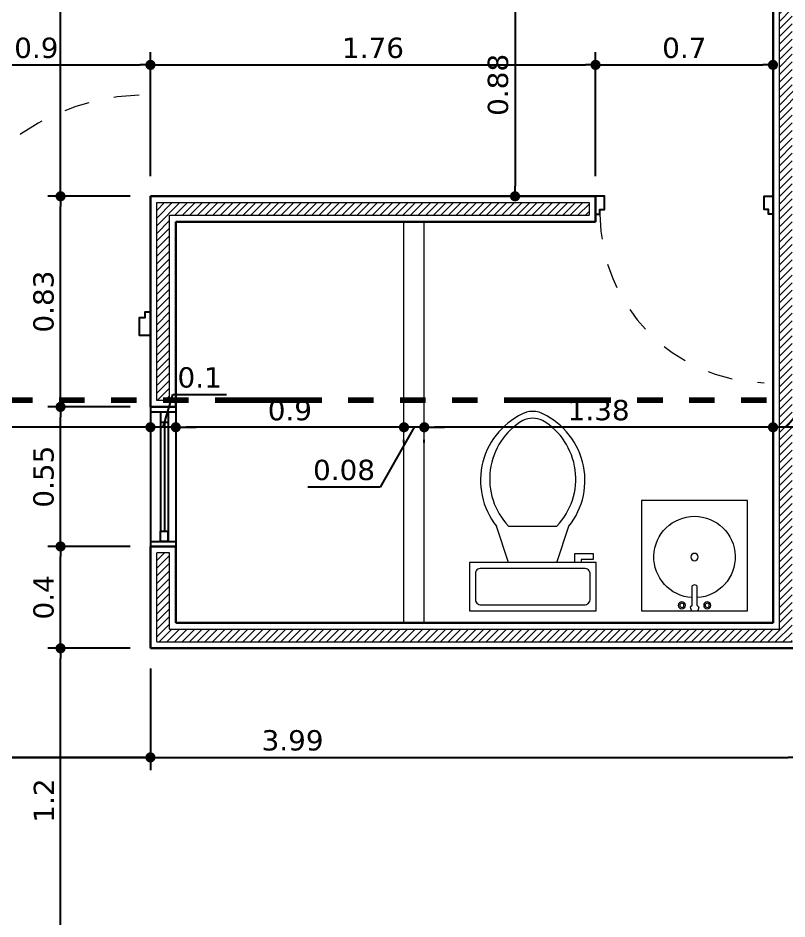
# Model space of a CAD drawing. Header units: millimetres. Extents: x -106 to 2534, y 21 to 2786.
# Drawn here: x 1264.134 to 1267.167, y 1397.669 to 1401.22 of the extents above; entities that cross this region are included whole.
import ezdxf

# ---------------------------------------------------------------- set-up
doc = ezdxf.new("R2010")
doc.units = ezdxf.units.MM
doc.linetypes.add('ACAD_ISO03W100', pattern=[30, 12, -18])
doc.linetypes.add('ACAD_ISO14W100', pattern=[24, 12, -3, 0, -3, 0, -3, 0, -3])
for name, color, linetype, lineweight in [('achurado', 142, 'Continuous', 9), ('asceso ban', 64, 'Continuous', 20), ('cotas 02', 132, 'Continuous', 13), ('L. corte', 106, 'ACAD_ISO14W100', 80), ('marco', 54, 'Continuous', 25), ('muros', 20, 'Continuous', 30), ('pollo', 91, 'Continuous', 20), ('punteada', 210, 'ACAD_ISO03W100', 13)]:
    doc.layers.add(name, color=color, linetype=linetype, lineweight=lineweight)
doc.styles.get("Standard").update_dxf_attribs({"font": 'verdana.ttf'})
doc.dimstyles.new('cota 1.50', dxfattribs={"dimtxt": 0.08, "dimasz": 0.04, "dimexe": 0.05, "dimexo": 0.08, "dimgap": 0.025, "dimtad": 1, "dimdsep": 46, "dimtxsty": 'Standard', "dimblk": 'DOT', "dimcen": 2.5, "dimadec": 0, "dimazin": 0, "dimtm": 1e-09, "dimtfac": 1, "dimtmove": 0, "dimatfit": 3, "dimfxl": 1, "dimarcsym": 0})

# ---------------------------------------------------------------- blocks, each defined once
blk = doc.blocks.new('lava mano 03')
at = {"layer": 'asceso ban'}
for p, q in [((1249.7236, 1380.6944), (1249.6479, 1380.6944)), ((1249.7236, 1380.6944), (1249.7302, 1380.7013)), ((1249.7302, 1380.7013), (1249.745, 1380.6967)), ((1249.7236, 1380.6744), (1249.6479, 1380.6744)), ((1249.7236, 1380.6744), (1249.7302, 1380.6675)), ((1249.7302, 1380.6675), (1249.745, 1380.6721))]:
    blk.add_line(p, q, dxfattribs=at)
blk.add_lwpolyline([(1249.3105, 1380.8937), (1249.745, 1380.8937), (1249.745, 1380.4751), (1249.3105, 1380.4751)], close=True, dxfattribs=at)
for centre, radius in [((1249.7236, 1380.7344), 0.014), ((1249.7236, 1380.7344), 0.00819), ((1249.5331, 1380.6844), 0.0145), ((1249.7236, 1380.6344), 0.014), ((1249.7236, 1380.6344), 0.00819)]:
    blk.add_circle(centre, radius, dxfattribs=at)
for centre, radius, start, end in [((1249.5331, 1380.6844), 0.1604, 3.5735, 356.4265), ((1249.6535, 1380.6844), 0.0115, 119.3552, 240.6448)]:
    blk.add_arc(centre, radius, start, end, dxfattribs=at)
blk = doc.blocks.new('sanit')
at = {"layer": 'asceso ban'}
for p, q in [((1242.1814, 1375.3255), (1242.0862, 1375.3255)), ((1242.2291, 1375.1945), (1242.3719, 1375.2422)), ((1242.3719, 1375.1945), (1242.3719, 1375.0041)), ((1242.2291, 1375.0041), (1242.3719, 1374.9564)), ((1242.2291, 1374.9326), (1242.2648, 1374.9326)), ((1242.2648, 1374.9326), (1242.2648, 1374.8612)), ((1242.241, 1374.9088), (1242.2291, 1374.9088)), ((1242.241, 1374.8612), (1242.241, 1374.9088)), ((1242.2648, 1374.8612), (1242.241, 1374.8612))]:
    blk.add_line(p, q, dxfattribs=at)
blk.add_lwpolyline([(1242.2291, 1375.3493), (1242.0386, 1375.3493), (1242.0386, 1374.8493), (1242.2291, 1374.8493)], close=True, dxfattribs=at)
for points in [[(1242.0624, 1375.3017), (1242.0624, 1374.8969)], [(1242.2052, 1374.8969), (1242.2052, 1375.3017)], [(1242.0862, 1374.8731), (1242.1814, 1374.8731)]]:
    blk.add_lwpolyline(points, dxfattribs=at)
for centre, radius, start, end in [((1242.0832, 1375.3047), 0.021, 81.8699, 188.1301), ((1242.1844, 1375.3047), 0.021, 351.8699, 98.1301), ((1242.5524, 1375.0155), 0.2897, 22.0284, 128.5307), ((1242.558, 1374.9993), 0.2697, 31.053, 133.6321), ((1242.7023, 1375.0993), 0.0952, 335.7318, 24.2682), ((1242.7291, 1375.0993), 0.0952, 344.8605, 15.1395), ((1242.5524, 1375.1831), 0.2897, 231.4691, 337.9714), ((1242.558, 1375.1993), 0.2697, 226.3677, 328.9468), ((1242.0832, 1374.8939), 0.021, 171.8699, 278.1301), ((1242.1844, 1374.8939), 0.021, 261.8699, 8.1301)]:
    blk.add_arc(centre, radius, start, end, dxfattribs=at)
blk = doc.blocks.new('_Dot')
at = {"color": 0, "linetype": 'ByBlock', "lineweight": -2}
blk.add_line((-0.5, 0), (-1, 0), dxfattribs=at)
at = {"color": 0, "linetype": 'ByBlock', "const_width": 0.5}
blk.add_lwpolyline([(-0.25, 0, 1), (0.25, 0, 1)], format="xyb", close=True, dxfattribs=at)
blk = doc.blocks.new('*D260')
at = {"layer": 'cotas 02', "color": 0, "lineweight": -2, "transparency": 16777216}
for p, q in [((1267.1619, 1399.607), (1267.3443, 1399.8195)), ((1267.3443, 1399.8195), (1267.5552, 1399.8195)), ((1267.1119, 1399.687), (1267.1119, 1399.657)), ((1267.2119, 1399.687), (1267.2119, 1399.657)), ((1267.0719, 1399.607), (1267.0319, 1399.607)), ((1267.2119, 1399.607), (1267.1119, 1399.607)), ((1267.2119, 1399.607), (1267.1119, 1399.607)), ((1267.2519, 1399.607), (1267.2919, 1399.607))]:
    blk.add_line(p, q, dxfattribs=at)
at = {"layer": 'Defpoints', "color": 0, "transparency": 16777216}
for p in [(1267.1119, 1399.607), (1267.1119, 1399.607), (1267.2119, 1399.607)]:
    blk.add_point(p, dxfattribs=at)
at = {"layer": 'cotas 02', "color": 0, "lineweight": -2, "transparency": 16777216, "xscale": 0.03999999999999999, "yscale": 0.03999999999999999, "zscale": 0.03999999999999999}
blk.add_blockref('_Dot', (1267.1119, 1399.607), dxfattribs=at)
at = {"layer": 'cotas 02', "color": 0, "lineweight": -2, "transparency": 16777216, "xscale": 0.03999999999999999, "yscale": 0.03999999999999999, "zscale": 0.03999999999999999, "rotation": 180}
blk.add_blockref('_Dot', (1267.2119, 1399.607), dxfattribs=at)
at = {"layer": 'cotas 02', "color": 0, "transparency": 16777216, "insert": (1267.4497, 1399.8861), "char_height": 0.08, "attachment_point": 5}
blk.add_mtext('0.1', dxfattribs=at)
blk = doc.blocks.new('*D261')
at = {"layer": 'cotas 02', "color": 0, "lineweight": -2, "transparency": 16777216}
for p, q in [((1267.1119, 1399.687), (1267.1119, 1399.657)), ((1267.0719, 1399.607), (1265.7763, 1399.607)), ((1265.7363, 1399.5465), (1265.7363, 1399.557))]:
    blk.add_line(p, q, dxfattribs=at)
at = {"layer": 'Defpoints', "color": 0, "transparency": 16777216}
for p in [(1265.7363, 1399.6265), (1265.7363, 1399.607), (1267.1119, 1399.607)]:
    blk.add_point(p, dxfattribs=at)
at = {"layer": 'cotas 02', "color": 0, "lineweight": -2, "transparency": 16777216, "xscale": 0.03999999999999999, "yscale": 0.03999999999999999, "zscale": 0.03999999999999999, "rotation": 180}
blk.add_blockref('_Dot', (1265.7363, 1399.607), dxfattribs=at)
at = {"layer": 'cotas 02', "color": 0, "lineweight": -2, "transparency": 16777216, "xscale": 0.03999999999999999, "yscale": 0.03999999999999999, "zscale": 0.03999999999999999}
blk.add_blockref('_Dot', (1267.1119, 1399.607), dxfattribs=at)
at = {"layer": 'cotas 02', "color": 0, "transparency": 16777216, "insert": (1266.4241, 1399.6739), "char_height": 0.08, "attachment_point": 5}
blk.add_mtext('1.38', dxfattribs=at)
blk = doc.blocks.new('*D262')
at = {"layer": 'cotas 02', "color": 0, "lineweight": -2, "transparency": 16777216}
for p, q in [((1265.6963, 1399.607), (1265.5629, 1399.3713)), ((1265.6163, 1399.607), (1265.5763, 1399.607)), ((1265.7363, 1399.607), (1265.6563, 1399.607)), ((1265.7363, 1399.607), (1265.6563, 1399.607)), ((1265.7763, 1399.607), (1265.8163, 1399.607)), ((1265.6563, 1399.5465), (1265.6563, 1399.557)), ((1265.7363, 1399.5465), (1265.7363, 1399.557)), ((1265.5629, 1399.3713), (1265.2769, 1399.3713))]:
    blk.add_line(p, q, dxfattribs=at)
at = {"layer": 'Defpoints', "color": 0, "transparency": 16777216}
for p in [(1265.6563, 1399.6265), (1265.6563, 1399.607), (1265.7363, 1399.6265)]:
    blk.add_point(p, dxfattribs=at)
at = {"layer": 'cotas 02', "color": 0, "lineweight": -2, "transparency": 16777216, "xscale": 0.03999999999999999, "yscale": 0.03999999999999999, "zscale": 0.03999999999999999}
blk.add_blockref('_Dot', (1265.6563, 1399.607), dxfattribs=at)
at = {"layer": 'cotas 02', "color": 0, "lineweight": -2, "transparency": 16777216, "xscale": 0.03999999999999999, "yscale": 0.03999999999999999, "zscale": 0.03999999999999999, "rotation": 180}
blk.add_blockref('_Dot', (1265.7363, 1399.607), dxfattribs=at)
at = {"layer": 'cotas 02', "color": 0, "transparency": 16777216, "insert": (1265.4199, 1399.4381), "char_height": 0.08, "attachment_point": 5}
blk.add_mtext('0.08', dxfattribs=at)
blk = doc.blocks.new('*D263')
at = {"layer": 'cotas 02', "color": 0, "lineweight": -2, "transparency": 16777216}
for p, q in [((1264.7563, 1399.687), (1264.7563, 1399.657)), ((1265.6163, 1399.607), (1264.7963, 1399.607)), ((1265.6563, 1399.5465), (1265.6563, 1399.557))]:
    blk.add_line(p, q, dxfattribs=at)
at = {"layer": 'Defpoints', "color": 0, "transparency": 16777216}
for p in [(1264.7563, 1399.607), (1264.7563, 1399.607), (1265.6563, 1399.6265)]:
    blk.add_point(p, dxfattribs=at)
at = {"layer": 'cotas 02', "color": 0, "lineweight": -2, "transparency": 16777216, "xscale": 0.03999999999999999, "yscale": 0.03999999999999999, "zscale": 0.03999999999999999, "rotation": 180}
blk.add_blockref('_Dot', (1264.7563, 1399.607), dxfattribs=at)
at = {"layer": 'cotas 02', "color": 0, "lineweight": -2, "transparency": 16777216, "xscale": 0.03999999999999999, "yscale": 0.03999999999999999, "zscale": 0.03999999999999999}
blk.add_blockref('_Dot', (1265.6563, 1399.607), dxfattribs=at)
at = {"layer": 'cotas 02', "color": 0, "transparency": 16777216, "insert": (1265.2063, 1399.6737), "char_height": 0.08, "attachment_point": 5}
blk.add_mtext('0.9', dxfattribs=at)
blk = doc.blocks.new('*D264')
at = {"layer": 'cotas 02', "color": 0, "lineweight": -2, "transparency": 16777216}
for p, q in [((1264.7063, 1399.607), (1264.745, 1399.7362)), ((1264.745, 1399.7362), (1264.9559, 1399.7362)), ((1264.6563, 1399.687), (1264.6563, 1399.657)), ((1264.7563, 1399.687), (1264.7563, 1399.657)), ((1264.6163, 1399.607), (1264.5763, 1399.607)), ((1264.7563, 1399.607), (1264.6563, 1399.607)), ((1264.7563, 1399.607), (1264.6563, 1399.607)), ((1264.7963, 1399.607), (1264.8363, 1399.607))]:
    blk.add_line(p, q, dxfattribs=at)
at = {"layer": 'Defpoints', "color": 0, "transparency": 16777216}
for p in [(1264.6563, 1399.607), (1264.6563, 1399.607), (1264.7563, 1399.607)]:
    blk.add_point(p, dxfattribs=at)
at = {"layer": 'cotas 02', "color": 0, "lineweight": -2, "transparency": 16777216, "xscale": 0.03999999999999999, "yscale": 0.03999999999999999, "zscale": 0.03999999999999999}
blk.add_blockref('_Dot', (1264.6563, 1399.607), dxfattribs=at)
at = {"layer": 'cotas 02', "color": 0, "lineweight": -2, "transparency": 16777216, "xscale": 0.03999999999999999, "yscale": 0.03999999999999999, "zscale": 0.03999999999999999, "rotation": 180}
blk.add_blockref('_Dot', (1264.7563, 1399.607), dxfattribs=at)
at = {"layer": 'cotas 02', "color": 0, "transparency": 16777216, "insert": (1264.8504, 1399.8028), "char_height": 0.08, "attachment_point": 5}
blk.add_mtext('0.1', dxfattribs=at)
blk = doc.blocks.new('*D265')
at = {"layer": 'cotas 02', "color": 0, "lineweight": -2, "transparency": 16777216}
for p, q in [((1263.2219, 1399.687), (1263.2219, 1399.657)), ((1264.6563, 1399.687), (1264.6563, 1399.657)), ((1264.6163, 1399.607), (1263.2619, 1399.607))]:
    blk.add_line(p, q, dxfattribs=at)
at = {"layer": 'Defpoints', "color": 0, "transparency": 16777216}
for p in [(1263.2219, 1399.607), (1263.2219, 1399.607), (1264.6563, 1399.607)]:
    blk.add_point(p, dxfattribs=at)
at = {"layer": 'cotas 02', "color": 0, "lineweight": -2, "transparency": 16777216, "xscale": 0.03999999999999999, "yscale": 0.03999999999999999, "zscale": 0.03999999999999999, "rotation": 180}
blk.add_blockref('_Dot', (1263.2219, 1399.607), dxfattribs=at)
at = {"layer": 'cotas 02', "color": 0, "lineweight": -2, "transparency": 16777216, "xscale": 0.03999999999999999, "yscale": 0.03999999999999999, "zscale": 0.03999999999999999}
blk.add_blockref('_Dot', (1264.6563, 1399.607), dxfattribs=at)
at = {"layer": 'cotas 02', "color": 0, "transparency": 16777216, "insert": (1263.9391, 1399.6737), "char_height": 0.08, "attachment_point": 5}
blk.add_mtext('1.43', dxfattribs=at)
blk = doc.blocks.new('*D269')
at = {"layer": 'cotas 02', "color": 0, "lineweight": -2, "transparency": 16777216}
for p, q in [((1263.2219, 1398.6558), (1263.2219, 1398.2558)), ((1264.6563, 1398.6558), (1264.6563, 1398.2558)), ((1264.6163, 1398.3058), (1263.2619, 1398.3058))]:
    blk.add_line(p, q, dxfattribs=at)
at = {"layer": 'Defpoints', "color": 0, "transparency": 16777216}
for p in [(1263.2219, 1398.7358), (1264.6563, 1398.7358), (1263.2219, 1398.3058)]:
    blk.add_point(p, dxfattribs=at)
at = {"layer": 'cotas 02', "color": 0, "lineweight": -2, "transparency": 16777216, "xscale": 0.03999999999999999, "yscale": 0.03999999999999999, "zscale": 0.03999999999999999, "rotation": 180}
blk.add_blockref('_Dot', (1263.2219, 1398.3058), dxfattribs=at)
at = {"layer": 'cotas 02', "color": 0, "lineweight": -2, "transparency": 16777216, "xscale": 0.03999999999999999, "yscale": 0.03999999999999999, "zscale": 0.03999999999999999}
blk.add_blockref('_Dot', (1264.6563, 1398.3058), dxfattribs=at)
at = {"layer": 'cotas 02', "color": 0, "transparency": 16777216, "insert": (1263.9391, 1398.3724), "char_height": 0.08, "attachment_point": 5}
blk.add_mtext('1.43', dxfattribs=at)
blk = doc.blocks.new('*D270')
at = {"layer": 'cotas 02', "color": 0, "lineweight": -2, "transparency": 16777216}
for p, q in [((1263.2219, 1398.6558), (1263.2219, 1398.2558)), ((1267.2119, 1398.6558), (1267.2119, 1398.2558)), ((1263.2619, 1398.3058), (1267.1719, 1398.3058))]:
    blk.add_line(p, q, dxfattribs=at)
at = {"layer": 'Defpoints', "color": 0, "transparency": 16777216}
for p in [(1263.2219, 1398.7358), (1267.2119, 1398.7358), (1267.2119, 1398.3058)]:
    blk.add_point(p, dxfattribs=at)
at = {"layer": 'cotas 02', "color": 0, "lineweight": -2, "transparency": 16777216, "xscale": 0.03999999999999999, "yscale": 0.03999999999999999, "zscale": 0.03999999999999999, "rotation": 180}
blk.add_blockref('_Dot', (1263.2219, 1398.3058), dxfattribs=at)
at = {"layer": 'cotas 02', "color": 0, "lineweight": -2, "transparency": 16777216, "xscale": 0.03999999999999999, "yscale": 0.03999999999999999, "zscale": 0.03999999999999999}
blk.add_blockref('_Dot', (1267.2119, 1398.3058), dxfattribs=at)
at = {"layer": 'cotas 02', "color": 0, "transparency": 16777216, "insert": (1265.2169, 1398.3724), "char_height": 0.08, "attachment_point": 5}
blk.add_mtext('3.99', dxfattribs=at)
blk = doc.blocks.new('*D281')
at = {"layer": 'cotas 02', "color": 0, "lineweight": -2, "transparency": 16777216}
for p, q in [((1264.5763, 1398.7358), (1264.2518, 1398.7358)), ((1264.3018, 1397.5758), (1264.3018, 1398.6958)), ((1264.7922, 1397.5358), (1264.2518, 1397.5358))]:
    blk.add_line(p, q, dxfattribs=at)
at = {"layer": 'Defpoints', "color": 0, "transparency": 16777216}
for p in [(1264.3018, 1398.7358), (1264.6563, 1398.7358), (1264.8722, 1397.5358)]:
    blk.add_point(p, dxfattribs=at)
at = {"layer": 'cotas 02', "color": 0, "lineweight": -2, "transparency": 16777216, "xscale": 0.03999999999999999, "yscale": 0.03999999999999999, "zscale": 0.03999999999999999}
for p, rotation in [((1264.3018, 1398.7358), 90), ((1264.3018, 1397.5358), 270)]:
    blk.add_blockref('_Dot', p, dxfattribs=dict(at, rotation=rotation))
at = {"layer": 'cotas 02', "color": 0, "transparency": 16777216, "insert": (1264.236, 1398.1358), "char_height": 0.08, "attachment_point": 5, "rotation": 90}
blk.add_mtext('1.2', dxfattribs=at)
blk = doc.blocks.new('*D282')
at = {"layer": 'cotas 02', "color": 0, "lineweight": -2, "transparency": 16777216}
for p, q in [((1264.5763, 1399.1372), (1264.2518, 1399.1372)), ((1264.3018, 1398.7758), (1264.3018, 1399.0972)), ((1264.5763, 1398.7358), (1264.2518, 1398.7358))]:
    blk.add_line(p, q, dxfattribs=at)
at = {"layer": 'Defpoints', "color": 0, "transparency": 16777216}
for p in [(1264.3018, 1399.1372), (1264.6563, 1399.1372), (1264.6563, 1398.7358)]:
    blk.add_point(p, dxfattribs=at)
at = {"layer": 'cotas 02', "color": 0, "lineweight": -2, "transparency": 16777216, "xscale": 0.03999999999999999, "yscale": 0.03999999999999999, "zscale": 0.03999999999999999}
for p, rotation in [((1264.3018, 1399.1372), 90), ((1264.3018, 1398.7358), 270)]:
    blk.add_blockref('_Dot', p, dxfattribs=dict(at, rotation=rotation))
at = {"layer": 'cotas 02', "color": 0, "transparency": 16777216, "insert": (1264.2351, 1398.9365), "char_height": 0.08, "attachment_point": 5, "rotation": 90}
blk.add_mtext('0.4', dxfattribs=at)
blk = doc.blocks.new('*D283')
at = {"layer": 'cotas 02', "color": 0, "lineweight": -2, "transparency": 16777216}
for p, q in [((1264.5763, 1399.6872), (1264.2518, 1399.6872)), ((1264.3018, 1399.1772), (1264.3018, 1399.6472)), ((1264.5763, 1399.1372), (1264.2518, 1399.1372))]:
    blk.add_line(p, q, dxfattribs=at)
at = {"layer": 'Defpoints', "color": 0, "transparency": 16777216}
for p in [(1264.3018, 1399.6872), (1264.6563, 1399.6872), (1264.6563, 1399.1372)]:
    blk.add_point(p, dxfattribs=at)
at = {"layer": 'cotas 02', "color": 0, "lineweight": -2, "transparency": 16777216, "xscale": 0.03999999999999999, "yscale": 0.03999999999999999, "zscale": 0.03999999999999999}
for p, rotation in [((1264.3018, 1399.6872), 90), ((1264.3018, 1399.1372), 270)]:
    blk.add_blockref('_Dot', p, dxfattribs=dict(at, rotation=rotation))
at = {"layer": 'cotas 02', "color": 0, "transparency": 16777216, "insert": (1264.2351, 1399.4122), "char_height": 0.08, "attachment_point": 5, "rotation": 90}
blk.add_mtext('0.55', dxfattribs=at)
blk = doc.blocks.new('*D284')
at = {"layer": 'cotas 02', "color": 0, "lineweight": -2, "transparency": 16777216}
for p, q in [((1264.5763, 1400.5173), (1264.2518, 1400.5173)), ((1264.3018, 1399.7272), (1264.3018, 1400.4773)), ((1264.5763, 1399.6872), (1264.2518, 1399.6872))]:
    blk.add_line(p, q, dxfattribs=at)
at = {"layer": 'Defpoints', "color": 0, "transparency": 16777216}
for p in [(1264.3018, 1400.5173), (1264.6563, 1400.5173), (1264.6563, 1399.6872)]:
    blk.add_point(p, dxfattribs=at)
at = {"layer": 'cotas 02', "color": 0, "lineweight": -2, "transparency": 16777216, "xscale": 0.03999999999999999, "yscale": 0.03999999999999999, "zscale": 0.03999999999999999}
for p, rotation in [((1264.3018, 1400.5173), 90), ((1264.3018, 1399.6872), 270)]:
    blk.add_blockref('_Dot', p, dxfattribs=dict(at, rotation=rotation))
at = {"layer": 'cotas 02', "color": 0, "transparency": 16777216, "insert": (1264.235, 1400.1023), "char_height": 0.08, "attachment_point": 5, "rotation": 90}
blk.add_mtext('0.83', dxfattribs=at)
blk = doc.blocks.new('*D285')
at = {"layer": 'cotas 02', "color": 0, "lineweight": -2, "transparency": 16777216}
for p, q in [((1264.4142, 1403.3958), (1264.2518, 1403.3958)), ((1264.3018, 1400.5573), (1264.3018, 1403.3558)), ((1264.5763, 1400.5173), (1264.2518, 1400.5173))]:
    blk.add_line(p, q, dxfattribs=at)
at = {"layer": 'Defpoints', "color": 0, "transparency": 16777216}
for p in [(1264.3018, 1403.3958), (1264.4942, 1403.3958), (1264.6563, 1400.5173)]:
    blk.add_point(p, dxfattribs=at)
at = {"layer": 'cotas 02', "color": 0, "lineweight": -2, "transparency": 16777216, "xscale": 0.03999999999999999, "yscale": 0.03999999999999999, "zscale": 0.03999999999999999}
for p, rotation in [((1264.3018, 1403.3958), 90), ((1264.3018, 1400.5173), 270)]:
    blk.add_blockref('_Dot', p, dxfattribs=dict(at, rotation=rotation))
at = {"layer": 'cotas 02', "color": 0, "transparency": 16777216, "insert": (1264.235, 1401.9565), "char_height": 0.08, "attachment_point": 5, "rotation": 90}
blk.add_mtext('2.88', dxfattribs=at)
blk = doc.blocks.new('*D287')
at = {"layer": 'cotas 02', "color": 0, "lineweight": -2, "transparency": 16777216}
for p, q in [((1263.7563, 1400.1506), (1263.7563, 1401.0852)), ((1264.6563, 1400.5973), (1264.6563, 1401.0852)), ((1263.7963, 1401.0352), (1264.6163, 1401.0352))]:
    blk.add_line(p, q, dxfattribs=at)
at = {"layer": 'Defpoints', "color": 0, "transparency": 16777216}
for p in [(1264.6563, 1401.0352), (1264.6563, 1400.5173), (1263.7563, 1400.0706)]:
    blk.add_point(p, dxfattribs=at)
at = {"layer": 'cotas 02', "color": 0, "lineweight": -2, "transparency": 16777216, "xscale": 0.03999999999999999, "yscale": 0.03999999999999999, "zscale": 0.03999999999999999, "rotation": 180}
blk.add_blockref('_Dot', (1263.7563, 1401.0352), dxfattribs=at)
at = {"layer": 'cotas 02', "color": 0, "lineweight": -2, "transparency": 16777216, "xscale": 0.03999999999999999, "yscale": 0.03999999999999999, "zscale": 0.03999999999999999}
blk.add_blockref('_Dot', (1264.6563, 1401.0352), dxfattribs=at)
at = {"layer": 'cotas 02', "color": 0, "transparency": 16777216, "insert": (1264.2063, 1401.1018), "char_height": 0.08, "attachment_point": 5}
blk.add_mtext('0.9', dxfattribs=at)
blk = doc.blocks.new('*D288')
at = {"layer": 'cotas 02', "color": 0, "lineweight": -2, "transparency": 16777216}
for p, q in [((1264.6563, 1400.5973), (1264.6563, 1401.0852)), ((1266.4119, 1400.5973), (1266.4119, 1401.0852)), ((1264.6963, 1401.0352), (1266.3719, 1401.0352))]:
    blk.add_line(p, q, dxfattribs=at)
at = {"layer": 'Defpoints', "color": 0, "transparency": 16777216}
for p in [(1266.4119, 1401.0352), (1264.6563, 1400.5173), (1266.4119, 1400.5173)]:
    blk.add_point(p, dxfattribs=at)
at = {"layer": 'cotas 02', "color": 0, "lineweight": -2, "transparency": 16777216, "xscale": 0.03999999999999999, "yscale": 0.03999999999999999, "zscale": 0.03999999999999999, "rotation": 180}
blk.add_blockref('_Dot', (1264.6563, 1401.0352), dxfattribs=at)
at = {"layer": 'cotas 02', "color": 0, "lineweight": -2, "transparency": 16777216, "xscale": 0.03999999999999999, "yscale": 0.03999999999999999, "zscale": 0.03999999999999999}
blk.add_blockref('_Dot', (1266.4119, 1401.0352), dxfattribs=at)
at = {"layer": 'cotas 02', "color": 0, "transparency": 16777216, "insert": (1265.5341, 1401.1018), "char_height": 0.08, "attachment_point": 5}
blk.add_mtext('1.76', dxfattribs=at)
blk = doc.blocks.new('*D289')
at = {"layer": 'cotas 02', "color": 0, "lineweight": -2, "transparency": 16777216}
for p, q in [((1266.4119, 1400.5973), (1266.4119, 1401.0852)), ((1267.1119, 1401.045), (1267.1119, 1401.0852)), ((1266.4519, 1401.0352), (1267.0719, 1401.0352))]:
    blk.add_line(p, q, dxfattribs=at)
at = {"layer": 'Defpoints', "color": 0, "transparency": 16777216}
for p in [(1267.1119, 1401.0352), (1267.1119, 1400.965), (1266.4119, 1400.5173)]:
    blk.add_point(p, dxfattribs=at)
at = {"layer": 'cotas 02', "color": 0, "lineweight": -2, "transparency": 16777216, "xscale": 0.03999999999999999, "yscale": 0.03999999999999999, "zscale": 0.03999999999999999, "rotation": 180}
blk.add_blockref('_Dot', (1266.4119, 1401.0352), dxfattribs=at)
at = {"layer": 'cotas 02', "color": 0, "lineweight": -2, "transparency": 16777216, "xscale": 0.03999999999999999, "yscale": 0.03999999999999999, "zscale": 0.03999999999999999}
blk.add_blockref('_Dot', (1267.1119, 1401.0352), dxfattribs=at)
at = {"layer": 'cotas 02', "color": 0, "transparency": 16777216, "insert": (1266.7619, 1401.1018), "char_height": 0.08, "attachment_point": 5}
blk.add_mtext('0.7', dxfattribs=at)
blk = doc.blocks.new('*D293')
at = {"layer": 'cotas 02', "color": 0, "lineweight": -2, "transparency": 16777216}
for p, q in [((1266.4319, 1401.3958), (1266.0444, 1401.3958)), ((1266.0944, 1401.3558), (1266.0944, 1400.5573)), ((1266.0144, 1400.5173), (1266.0444, 1400.5173))]:
    blk.add_line(p, q, dxfattribs=at)
at = {"layer": 'Defpoints', "color": 0, "transparency": 16777216}
for p in [(1266.5119, 1401.3958), (1266.0944, 1400.5173), (1266.0944, 1400.5173)]:
    blk.add_point(p, dxfattribs=at)
at = {"layer": 'cotas 02', "color": 0, "lineweight": -2, "transparency": 16777216, "xscale": 0.03999999999999999, "yscale": 0.03999999999999999, "zscale": 0.03999999999999999}
for p, rotation in [((1266.0944, 1401.3958), 90), ((1266.0944, 1400.5173), 270)]:
    blk.add_blockref('_Dot', p, dxfattribs=dict(at, rotation=rotation))
at = {"layer": 'cotas 02', "color": 0, "transparency": 16777216, "insert": (1266.0276, 1400.9565), "char_height": 0.08, "attachment_point": 5, "rotation": 90}
blk.add_mtext('0.88', dxfattribs=at)

msp = doc.modelspace()

# ---------------------------------------------------------------- hatches: boundary and pattern name
at = {"layer": 'achurado'}
h = msp.add_hatch(dxfattribs=at)
h.set_pattern_fill('JIS_WOOD', color=256, scale=0.03, style=0)
h.paths.add_polyline_path([(1267.1369, 1403.4208), (1267.1869, 1403.4208), (1267.1869, 1400.9339), (1268.8286, 1400.9339), (1268.8286, 1402.6708), (1268.8786, 1402.6708), (1268.8786, 1400.8839), (1267.1869, 1400.8839), (1267.1869, 1398.7608), (1264.6813, 1398.7608), (1264.6813, 1399.1122), (1264.7313, 1399.1122), (1264.7313, 1398.8108), (1267.1369, 1398.8108), (1267.1369, 1401.4208), (1266.5369, 1401.4208), (1266.5369, 1401.4708), (1267.1369, 1401.4708)])
h = msp.add_hatch(dxfattribs=at)
h.set_pattern_fill('JIS_WOOD', color=256, scale=0.03, style=0)
h.paths.add_polyline_path([(1264.7313, 1399.7122), (1264.7313, 1400.4423), (1266.3869, 1400.4423), (1266.3869, 1400.4923), (1264.6813, 1400.4923), (1264.6813, 1399.7122)])

# ---------------------------------------------------------------- linework, layer by layer
for p, q in [((1267.1369, 1398.8108), (1267.1369, 1401.4208)), ((1264.6813, 1399.7122), (1264.6813, 1400.4923)), ((1264.6813, 1400.4923), (1266.3869, 1400.4923)), ((1266.3869, 1400.4923), (1266.3869, 1400.4423)), ((1264.7313, 1399.7122), (1264.7313, 1400.4423)), ((1264.7313, 1400.4423), (1266.3869, 1400.4423)), ((1264.7313, 1399.7122), (1264.6813, 1399.7122)), ((1264.6813, 1398.7608), (1264.6813, 1399.1122)), ((1264.7313, 1399.1122), (1264.6813, 1399.1122)), ((1264.7313, 1398.8108), (1264.7313, 1399.1122)), ((1264.7313, 1398.8108), (1267.1369, 1398.8108)), ((1264.6813, 1398.7608), (1267.1869, 1398.7608))]:
    msp.add_line(p, q, dxfattribs=at)
at = {"layer": 'L. corte', "ltscale": 0.035}
msp.add_line((1275.5917, 1399.7136), (1259.3216, 1399.7136), dxfattribs=at)
at = {"layer": 'marco'}
for p, q in [((1264.6563, 1399.6872), (1264.6563, 1399.1372)), ((1264.7563, 1399.6872), (1264.7563, 1399.1372)), ((1264.6563, 1399.6672), (1264.7563, 1399.6672)), ((1264.6963, 1399.6672), (1264.6963, 1399.1972)), ((1264.7263, 1399.6672), (1264.7263, 1399.1572)), ((1264.6963, 1399.6272), (1264.7263, 1399.6272)), ((1264.7113, 1399.6272), (1264.7113, 1399.1972)), ((1264.7563, 1399.4322), (1264.7563, 1399.3922)), ((1264.6963, 1399.1972), (1264.7263, 1399.1972)), ((1264.6963, 1399.1572), (1264.6963, 1399.1972)), ((1264.7263, 1399.1972), (1264.7263, 1399.1572)), ((1264.7263, 1399.1572), (1264.7263, 1399.1972)), ((1264.6563, 1399.1572), (1264.7563, 1399.1572)), ((1264.7263, 1399.1572), (1264.6963, 1399.1572))]:
    msp.add_line(p, q, dxfattribs=at)
for points in [[(1266.4119, 1400.5173), (1266.4119, 1400.4473), (1266.4294, 1400.4473), (1266.4294, 1400.4648), (1266.4469, 1400.4648), (1266.4469, 1400.5173), (1266.4119, 1400.5173)], [(1267.1119, 1400.5173), (1267.1119, 1400.4473), (1267.0944, 1400.4473), (1267.0944, 1400.4648), (1267.0769, 1400.4648), (1267.0769, 1400.5173), (1267.1119, 1400.5173)], [(1264.6563, 1399.9706), (1264.6563, 1400.0606), (1264.6338, 1400.0606), (1264.6338, 1400.0381), (1264.6113, 1400.0381), (1264.6113, 1399.9706), (1264.6563, 1399.9706)]]:
    msp.add_lwpolyline(points, dxfattribs=at)
at = {"layer": 'muros'}
for p, q in [((1267.1119, 1398.8358), (1267.1119, 1401.3958)), ((1264.6563, 1399.6872), (1264.6563, 1400.5173)), ((1264.6563, 1400.5173), (1264.7563, 1400.5173)), ((1264.7563, 1400.5173), (1266.4119, 1400.5173)), ((1266.4119, 1400.5173), (1266.4119, 1400.4173)), ((1264.7563, 1399.6872), (1264.7563, 1400.4173)), ((1264.7563, 1400.4173), (1266.4119, 1400.4173)), ((1264.7563, 1399.6872), (1264.6563, 1399.6872)), ((1264.6563, 1398.7358), (1264.6563, 1399.1372)), ((1264.7563, 1399.1372), (1264.6563, 1399.1372)), ((1264.7563, 1398.8358), (1264.7563, 1399.1372)), ((1264.7563, 1398.8358), (1267.1119, 1398.8358)), ((1264.6563, 1398.7358), (1267.2119, 1398.7358))]:
    msp.add_line(p, q, dxfattribs=at)
at = {"layer": 'pollo'}
for p, q in [((1265.6563, 1398.8358), (1265.6563, 1400.4173)), ((1265.7363, 1398.8358), (1265.7363, 1400.4173))]:
    msp.add_line(p, q, dxfattribs=at)
at = {"layer": 'punteada', "ltscale": 5e-05}
for centre, radius, start, end in [((1264.6338, 1400.0606), 0.855, 91.508, 180), ((1267.0944, 1400.4473), 0.665, 180, 268.492)]:
    msp.add_arc(centre, radius, start, end, dxfattribs=at)

# ---------------------------------------------------------------- block references
at = {"layer": 'asceso ban', "rotation": 90}
msp.add_blockref('sanit', (2641.2634, 156.8452), dxfattribs=at)
at = {"layer": 'asceso ban', "xscale": -1, "rotation": 90}
msp.add_blockref('lava mano 03', (2647.4868, 2648.6287), dxfattribs=at)

# ---------------------------------------------------------------- dimensions: what is measured, and where the dimension line sits
at = {"layer": 'cotas 02'}
for base, p1, p2, picture, middle in [((1264.3018, 1403.3958), (1264.6563, 1400.5173), (1264.4942, 1403.3958), '*D285', (1264.235, 1401.9565)), ((1266.0944, 1400.5173), (1266.5119, 1401.3958), (1266.0944, 1400.5173), '*D293', (1266.0276, 1400.9565)), ((1264.3018, 1400.5173), (1264.6563, 1399.6872), (1264.6563, 1400.5173), '*D284', (1264.235, 1400.1023)), ((1264.3018, 1399.6872), (1264.6563, 1399.1372), (1264.6563, 1399.6872), '*D283', (1264.2351, 1399.4122)), ((1264.3018, 1399.1372), (1264.6563, 1398.7358), (1264.6563, 1399.1372), '*D282', (1264.2351, 1398.9365)), ((1264.3018, 1398.7358), (1264.8722, 1397.5358), (1264.6563, 1398.7358), '*D281', (1264.236, 1398.1358))]:
    dim = msp.add_linear_dim(base=base, p1=p1, p2=p2, angle=90, dimstyle='cota 1.50', override={"dimtmove": 1, "dimfxl": 0.04}, dxfattribs=at)
    dim.commit()
    dim.dimension.update_dxf_attribs({"geometry": picture, "text_midpoint": middle})
for base, p1, p2, override, picture, middle in [((1264.6563, 1401.0352), (1263.7563, 1400.0706), (1264.6563, 1400.5173), {"dimtmove": 1, "dimfxl": 0.04}, '*D287', (1264.2063, 1401.1018)), ((1266.4119, 1401.0352), (1264.6563, 1400.5173), (1266.4119, 1400.5173), {"dimtmove": 1, "dimfxl": 0.04}, '*D288', (1265.5341, 1401.1018)), ((1267.1119, 1401.0352), (1266.4119, 1400.5173), (1267.1119, 1400.965), {"dimtmove": 1, "dimfxl": 0.04}, '*D289', (1266.7619, 1401.1018)), ((1264.6563, 1399.607), (1264.7563, 1399.607), (1264.6563, 1399.607), {"dimtmove": 1, "dimfxl": 0.04}, '*D264', (1264.77, 1399.8028)), ((1263.2219, 1399.607), (1264.6563, 1399.607), (1263.2219, 1399.607), {"dimtmove": 1, "dimfxl": 0.04}, '*D265', (1263.9391, 1399.6737)), ((1264.7563, 1399.607), (1265.6563, 1399.6265), (1264.7563, 1399.607), {"dimtmove": 1, "dimfxl": 0.04}, '*D263', (1265.2063, 1399.6737)), ((1265.7363, 1399.607), (1267.1119, 1399.607), (1265.7363, 1399.6265), {"dimtmove": 1, "dimfxl": 0.04}, '*D261', (1266.4241, 1399.6739)), ((1263.2219, 1398.3058), (1264.6563, 1398.7358), (1263.2219, 1398.7358), {"dimfxl": 0.04}, '*D269', (1263.9391, 1398.3724)), ((1267.2119, 1398.3058), (1263.2219, 1398.7358), (1267.2119, 1398.7358), {"dimtmove": 1, "dimfxl": 0.04}, '*D270', (1265.2169, 1398.3724))]:
    dim = msp.add_linear_dim(base=base, p1=p1, p2=p2, dimstyle='cota 1.50', override=override, dxfattribs=at)
    dim.commit()
    dim.dimension.update_dxf_attribs({"geometry": picture, "text_midpoint": middle})
for base, p1, p2, picture, middle in [((1267.1119, 1399.607), (1267.2119, 1399.607), (1267.1119, 1399.607), '*D260', (1267.3693, 1399.8195)), ((1265.6563, 1399.607), (1265.7363, 1399.6265), (1265.6563, 1399.6265), '*D262', (1265.5379, 1399.3713))]:
    dim = msp.add_linear_dim(base=base, p1=p1, p2=p2, dimstyle='cota 1.50', override={"dimtmove": 1, "dimfxl": 0.04}, dxfattribs=at)
    dim.commit()
    dim.dimension.update_dxf_attribs({"geometry": picture, "text_midpoint": middle, "dimtype": 160})

doc.saveas('drawing.dxf')
